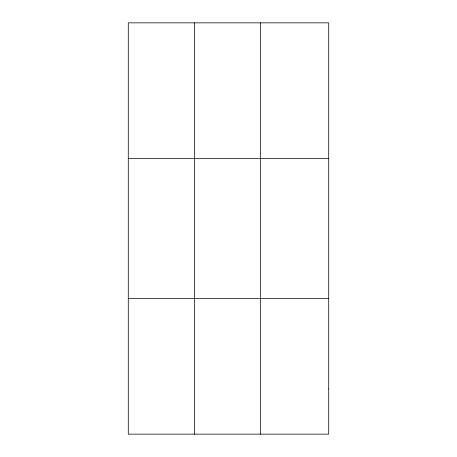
<?xml version="1.0" encoding="UTF-8"?>
<svg xmlns="http://www.w3.org/2000/svg" width="457" height="457" viewBox="0 0 457 457"><rect width="100%" height="100%" fill="white"/><g stroke="black" fill="none" stroke-linecap="round" stroke-linejoin="round"><path stroke-width="0.69" d="M194.425 22.85L194.425 434.15M260.57 22.85L260.57 434.15M128.28 158.579L328.72 158.579M128.28 298.421L328.72 298.421M328.72 388.907L328.72 434.15L128.28 434.15L128.28 22.85L328.72 22.85L328.72 388.907"/></g></svg>
